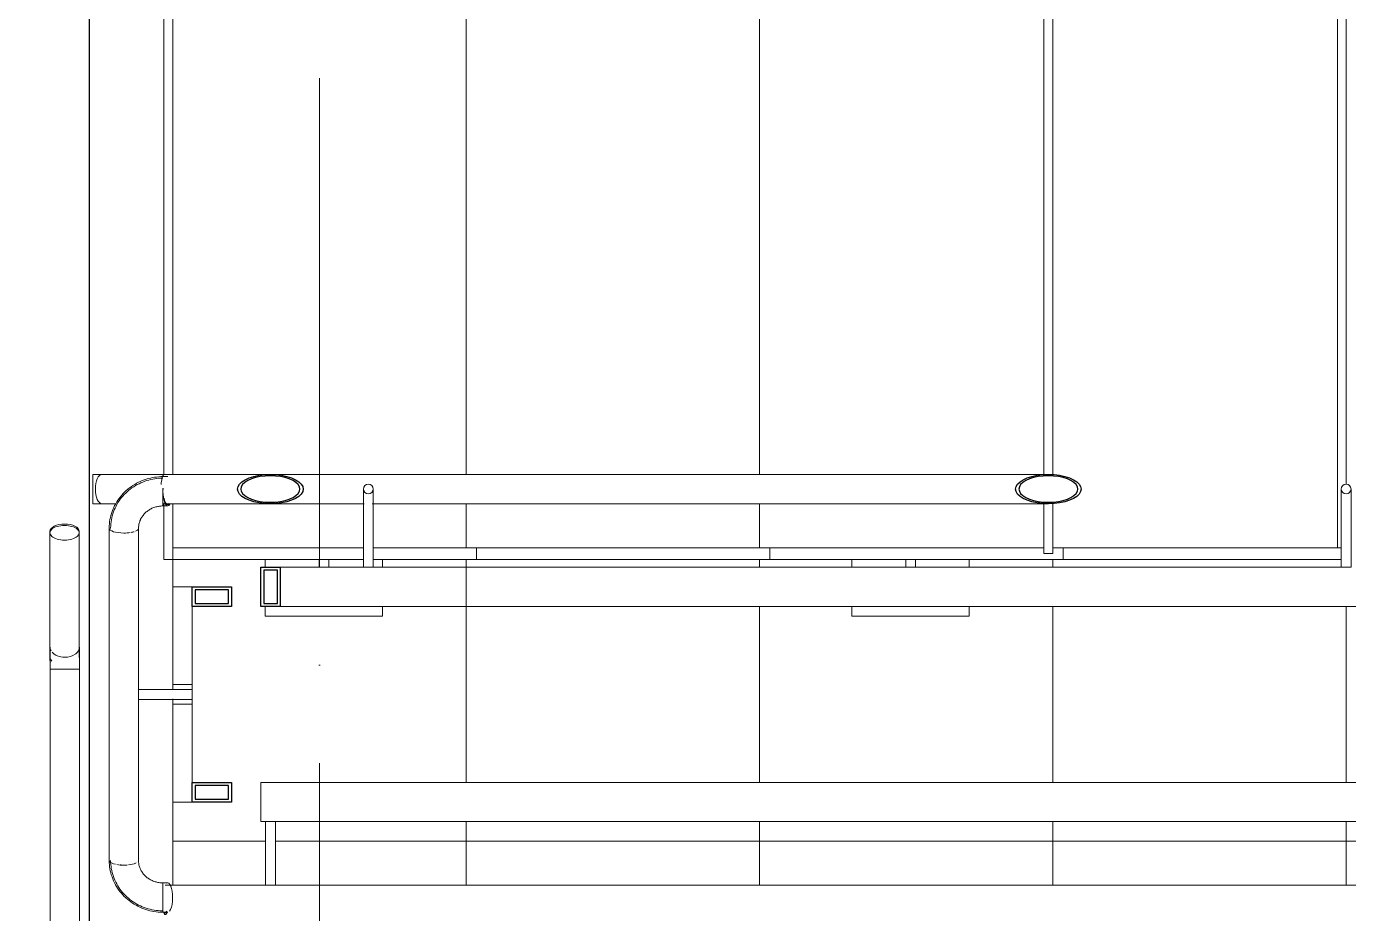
# Model space of a CAD drawing. Header units: millimetres. Extents: x -17017 to 628417, y -109036 to 199237.
# Drawn here: x 75680 to 77032, y -104589 to -103682 of the extents above; entities that cross this region are included whole.
import ezdxf

# ---------------------------------------------------------------- set-up
doc = ezdxf.new("R2010")
doc.units = ezdxf.units.MM
doc.linetypes.add('50_200_ШТРИХ_1Т_ш5_п1_п1_', pattern=[700, 500, -100, 0, -100])
for name, color, linetype, lineweight in [('0-1', 7, 'Continuous', 5), ('0-2', 7, 'Continuous', 9), ('Контуры', 7, 'Continuous', 9), ('Линии подступенков', 7, 'Continuous', 9), ('Линии свеса', 7, 'Continuous', 9), ('Ограждение', 7, 'Continuous', 9), ('Ограждение-1', 7, 'Continuous', 25), ('Оси-2', 7, '50_200_ШТРИХ_1Т_ш5_п1_п1_', 9), ('Стены', 7, 'Continuous', 9), ('стяжа', 7, 'Continuous', 30)]:
    doc.layers.add(name, color=color, linetype=linetype, lineweight=lineweight)
doc.layers.get('0-2').off()

# ---------------------------------------------------------------- blocks, each defined once
blk = doc.blocks.new('ось2эт')
at = {"layer": 'Оси-2'}
blk.add_line((75979.9, -108435.9), (75979.9, -55905.1), dxfattribs=at)
blk = doc.blocks.new('О_Элемент ограждения_Обод_Труба_ГОСТ 8645-68 - О_Элемент ограждения_Обод_Труба_ГОСТ 8645-68-30985916-АИ2_02_План отделки стен 2-го этажа _Часть 2_')
at = {"layer": 'Ограждение-1'}
for p, q in [((-20, -20), (-20, 20)), ((-20, 20), (0, 20)), ((-17, 17), (-17, -17)), ((-3, 17), (-17, 17)), ((-3, -17), (-3, 17)), ((0, 20), (0, -20)), ((0, -20), (-20, -20)), ((-17, -17), (-3, -17))]:
    blk.add_line(p, q, dxfattribs=at)
blk = doc.blocks.new('О_Элемент ограждения_Маршевый с подрезкой_Труба_ГОСТ 8645-68 - О_Элемент ограждения_Маршевый с подрезкой_Труба_ГОСТ 8645-68-V91-АИ2_02_План отделки стен 2-го этажа _Часть 2_')
at = {"layer": 'Ограждение'}
for p, q in [((-210, 20), (-2570, 20)), ((-210, 20), (-210, -20)), ((-20, 20), (-210, 20)), ((-210, -20), (-1105.2, -20)), ((-210, -20), (-114.8, -20)), ((-105.2, -20), (-20, -20))]:
    blk.add_line(p, q, dxfattribs=at)
blk = doc.blocks.new('О_Кронштейн_Форма Г_Круг_ГОСТ 2590-2006 - О_Кронштейн_Форма Г_Круг_ГОСТ 2590-2006-31422595-АИ2_02_План отделки стен 2-го этажа _Часть 2_')
at = {"layer": 'Ограждение'}
for p, q in [((2394.3, 1980), (2394.3, 2035)), ((2404.3, 2035), (2404.3, 1980)), ((2399.3, 1980), (2394.3, 1980)), ((2404.3, 1980), (2399.3, 1980))]:
    blk.add_line(p, q, dxfattribs=at)
at = {"layer": 'Ограждение', "flags": 128}
for points in [[(2394.3, 2035), (2394.3, 2036), (2394.3, 2037), (2394.3, 2038), (2394.3, 2039), (2394.3, 2040), (2394.3, 2040.9), (2394.3, 2041.9), (2394.3, 2042.9), (2394.3, 2043.8), (2394.3, 2044.7), (2394.3, 2045.6), (2394.3, 2046.5), (2394.3, 2047.4), (2394.3, 2048.3), (2394.3, 2049.1), (2394.3, 2049.9), (2394.3, 2050.7), (2394.3, 2051.5), (2394.3, 2052.2), (2394.3, 2052.9), (2394.3, 2053.6), (2394.3, 2054.3), (2394.3, 2054.9), (2394.3, 2055.5), (2394.3, 2056), (2394.3, 2056.6), (2394.3, 2057), (2394.3, 2057.5), (2394.3, 2057.9), (2394.3, 2058.3), (2394.3, 2058.6), (2394.3, 2059), (2394.3, 2059.2), (2394.3, 2059.4), (2394.3, 2059.6), (2394.3, 2059.8), (2394.3, 2059.9), (2394.3, 2060), (2394.3, 2060)], [(2404.3, 2060), (2404.3, 2060), (2404.3, 2059.9), (2404.3, 2059.8), (2404.3, 2059.7), (2404.3, 2059.5), (2404.3, 2059.3), (2404.3, 2059), (2404.3, 2058.7), (2404.3, 2058.4), (2404.3, 2058), (2404.3, 2057.6), (2404.3, 2057.2), (2404.3, 2056.7), (2404.3, 2056.2), (2404.3, 2055.6), (2404.3, 2055.1), (2404.3, 2054.4), (2404.3, 2053.8), (2404.3, 2053.1), (2404.3, 2052.4), (2404.3, 2051.7), (2404.3, 2050.9), (2404.3, 2050.1), (2404.3, 2049.3), (2404.3, 2048.5), (2404.3, 2047.7), (2404.3, 2046.8), (2404.3, 2045.9), (2404.3, 2045), (2404.3, 2044.1), (2404.3, 2043.1), (2404.3, 2042.2), (2404.3, 2041.2), (2404.3, 2040.2), (2404.3, 2039.2), (2404.3, 2038.3), (2404.3, 2037.3), (2404.3, 2036.3), (2404.3, 2035.3), (2404.3, 2035)]]:
    blk.add_lwpolyline(points, dxfattribs=at)
at = {"layer": 'Ограждение'}
for start, end in [(90, 270), (270, 90)]:
    blk.add_arc((2399.3, 2060), 5, start, end, dxfattribs=at)
blk = doc.blocks.new('О_Элемент поручня_Маршевый_Труба_ГОСТ 8732-78 - О_Элемент поручня_Маршевый_Труба_ГОСТ 8732-78-V92-АИ2_02_План отделки стен 2-го этажа _Часть 2_')
at = {"layer": 'Ограждение'}
for p, q in [((-9.9, 0), (-118.2, 0)), ((-118.2, -30), (-9.9, -30))]:
    blk.add_line(p, q, dxfattribs=at)
at = {"layer": 'Ограждение', "flags": 128}
for points in [[(-8.3, -1.5), (-9.1, -0.4), (-9.9, 0)], [(-9.9, -30), (-9.1, -29.6), (-8.3, -28.5), (-7.7, -26.7), (-7.1, -24.4), (-6.7, -21.5), (-6.5, -19.6)]]:
    blk.add_lwpolyline(points, dxfattribs=at)
at = {"layer": 'Ограждение-1', "flags": 128}
for points in [[(-151.8, -15), (-151.3, -12.4), (-149.7, -9.9), (-147.3, -7.5), (-143.9, -5.4), (-139.8, -3.5), (-135, -2), (-129.7, -0.9), (-124.1, -0.2), (-118.2, 0), (-112.4, -0.2), (-106.8, -0.9), (-101.5, -2), (-96.7, -3.5), (-92.5, -5.4), (-89.2, -7.5), (-86.7, -9.9), (-85.2, -12.4), (-84.7, -15)], [(-88, -15), (-88.5, -12.7), (-89.9, -10.4), (-92.1, -8.3), (-95.1, -6.3), (-98.8, -4.7), (-103.1, -3.3), (-107.9, -2.3), (-113, -1.7), (-118.2, -1.5), (-123.5, -1.7), (-128.6, -2.3), (-133.3, -3.3), (-137.6, -4.7), (-141.4, -6.3), (-144.4, -8.3), (-146.6, -10.4), (-148, -12.7), (-148.4, -15)], [(-84.7, -15), (-85.2, -17.6), (-86.7, -20.1), (-89.2, -22.5), (-92.5, -24.6), (-96.7, -26.5), (-101.5, -28), (-106.8, -29.1), (-112.4, -29.8), (-118.2, -30), (-124.1, -29.8), (-129.7, -29.1), (-135, -28), (-139.8, -26.5), (-143.9, -24.6), (-147.3, -22.5), (-149.7, -20.1), (-151.3, -17.6), (-151.8, -15)], [(-148.4, -15), (-148, -17.3), (-146.6, -19.6), (-144.4, -21.8), (-141.4, -23.7), (-137.6, -25.3), (-133.3, -26.7), (-128.6, -27.7), (-123.5, -28.3), (-118.2, -28.5), (-113, -28.3), (-107.9, -27.7), (-103.1, -26.7), (-98.8, -25.3), (-95.1, -23.7), (-92.1, -21.8), (-89.9, -19.6), (-88.5, -17.3), (-88, -15)]]:
    blk.add_lwpolyline(points, dxfattribs=at)
blk = doc.blocks.new('О_Элемент поручня_Маршевый_Труба_ГОСТ 8732-78 - О_Элемент поручня_Маршевый_Труба_ГОСТ 8732-78-31468010-АИ2_02_План отделки стен 2-го этажа _Часть 2_')
at = {"layer": 'Ограждение'}
for p, q in [((-222.5, 0), (-913.9, 0)), ((-118.2, 0), (-214.3, 0)), ((-913.9, -30), (-118.2, -30))]:
    blk.add_line(p, q, dxfattribs=at)
at = {"layer": 'Ограждение-1', "flags": 128}
for points in [[(-947.4, -15), (-946.9, -12.4), (-945.4, -9.9), (-943, -7.5), (-939.6, -5.4), (-935.5, -3.5), (-930.7, -2), (-925.4, -0.9), (-919.7, -0.2), (-913.9, 0), (-908.1, -0.2), (-902.4, -0.9), (-897.1, -2), (-892.3, -3.5), (-888.2, -5.4), (-884.9, -7.5), (-882.4, -9.9), (-880.9, -12.4), (-880.4, -15)], [(-883.7, -15), (-884.2, -12.7), (-885.5, -10.4), (-887.8, -8.3), (-890.8, -6.3), (-894.5, -4.7), (-898.8, -3.3), (-903.6, -2.3), (-908.7, -1.7), (-913.9, -1.5), (-919.1, -1.7), (-924.2, -2.3), (-929, -3.3), (-933.3, -4.7), (-937, -6.3), (-940, -8.3), (-942.3, -10.4), (-943.6, -12.7), (-944.1, -15)], [(-880.4, -15), (-880.9, -17.6), (-882.4, -20.1), (-884.9, -22.5), (-888.2, -24.6), (-892.3, -26.5), (-897.1, -28), (-902.4, -29.1), (-908.1, -29.8), (-913.9, -30), (-919.7, -29.8), (-925.4, -29.1), (-930.7, -28), (-935.5, -26.5), (-939.6, -24.6), (-943, -22.5), (-945.4, -20.1), (-946.9, -17.6), (-947.4, -15)], [(-944.1, -15), (-943.6, -17.3), (-942.3, -19.6), (-940, -21.8), (-937, -23.7), (-933.3, -25.3), (-929, -26.7), (-924.2, -27.7), (-919.1, -28.3), (-913.9, -28.5), (-908.7, -28.3), (-903.6, -27.7), (-898.8, -26.7), (-894.5, -25.3), (-890.8, -23.7), (-887.8, -21.8), (-885.5, -19.6), (-884.2, -17.3), (-883.7, -15)]]:
    blk.add_lwpolyline(points, dxfattribs=at)
blk = doc.blocks.new('О_Элемент ограждения_Обод_Труба_ГОСТ 8645-68 - О_Элемент ограждения_Обод_Труба_ГОСТ 8645-68-V87-АИ2_02_План отделки стен 2-го этажа _Часть 2_')
at = {"layer": 'Ограждение'}
for p, q in [((-3720, 20), (0, 20)), ((-3720, -20), (-3720, 20)), ((0, -20), (-3720, -20))]:
    blk.add_line(p, q, dxfattribs=at)
blk = doc.blocks.new('О_Элемент поручня_Маршевый_Труба_ГОСТ 8732-78 - О_Элемент поручня_Маршевый_Труба_ГОСТ 8732-78-V93-АИ2_02_План отделки стен 2-го этажа _Часть 2_')
at = {"layer": 'Ограждение'}
blk.add_line((-9.9, 0), (-3926, 0), dxfattribs=at)
at = {"layer": 'Ограждение', "flags": 128}
for points in [[(-3923.9, -27.3), (-3924.7, -29), (-3925.5, -29.9), (-3926.4, -29.9), (-3927.2, -29), (-3928, -27.3)], [(-3927.1, -27.6), (-3926.3, -28.4), (-3925.6, -28.4), (-3924.8, -27.6)]]:
    blk.add_lwpolyline(points, dxfattribs=at)
blk = doc.blocks.new('О_Кронштейн_Форма Г_Круг_ГОСТ 2590-2006 - О_Кронштейн_Форма Г_Круг_ГОСТ 2590-2006-V88-АИ2_02_План отделки стен 2-го этажа _Часть 2_')
at = {"layer": 'Ограждение'}
for p, q in [((5895, 1665), (5895, 1720)), ((5905, 1720), (5905, 1665))]:
    blk.add_line(p, q, dxfattribs=at)
at = {"layer": 'Ограждение', "flags": 128}
for points in [[(5895, 1655), (5895, 1655.9), (5895, 1656.9), (5895, 1657.8), (5895, 1658.8), (5895, 1659.8), (5895, 1660.8), (5895, 1661.7), (5895, 1662.7), (5895, 1663.7), (5895, 1664.7), (5895, 1665)], [(5905, 1665), (5905, 1664), (5905, 1663), (5905, 1662), (5905, 1661), (5905, 1660), (5905, 1659.1), (5905, 1658.1), (5905, 1657.1), (5905, 1656.2), (5905, 1655.3)]]:
    blk.add_lwpolyline(points, dxfattribs=at)
blk = doc.blocks.new('О_Элемент ограждения_Обод_Труба_ГОСТ 8645-68 - О_Элемент ограждения_Обод_Труба_ГОСТ 8645-68-31294175-АИ2_02_План отделки стен 2-го этажа _Часть 2_')
at = {"layer": 'Ограждение-1'}
for p, q in [((-220, 20), (-200, 20)), ((-220, -20), (-220, 20)), ((-217, 17), (-217, -17)), ((-203, 17), (-217, 17)), ((-203, -17), (-203, 17)), ((-200, 20), (-200, -20)), ((-20, -20), (-20, 20)), ((-20, 20), (0, 20)), ((-17, 17), (-17, -17)), ((-3, 17), (-17, 17)), ((-3, -17), (-3, 17)), ((0, 20), (0, -20)), ((-200, -20), (-220, -20)), ((-217, -17), (-203, -17)), ((0, -20), (-20, -20)), ((-17, -17), (-3, -17))]:
    blk.add_line(p, q, dxfattribs=at)
blk = doc.blocks.new('О_Полоса_Трапеция прямоугольная_Прокат_ГОСТ 103-2006 - Крепежная пластина-V90-АИ2_02_План отделки стен 2-го этажа _Часть 2_')
at = {"layer": 'Ограждение'}
for p, q in [((2220, 1960), (2200, 1960)), ((2200, 1960), (2200, 1854.8)), ((2220, 1854.8), (2220, 1940)), ((2200, 1845.4), (2200, 1840)), ((2200, 1840), (2220, 1840)), ((2220, 1840), (2220, 1845.2))]:
    blk.add_line(p, q, dxfattribs=at)
blk = doc.blocks.new('О_Элемент поручня_Торцевой_Труба_ГОСТ 8732-78 - О_Элемент поручня_Торцевой_Труба_ГОСТ 8732-78-V190-АИ2_02_План отделки стен 2-го этажа _Часть 2_')
at = {"layer": 'Ограждение'}
for p, q in [((-4.8, 30), (-344.3, 30)), ((-344.3, 0), (-4.8, 0))]:
    blk.add_line(p, q, dxfattribs=at)
for centre, start_param, end_param in [((-344.3, 15), 5.620618, 5.789404), ((-4.8, 15), 6.021386, 6.283185), ((-4.8, 15), 5.567113, 5.713362), ((-344.3, 15), 3.141593, 4.712389), ((-344.3, 15), 5.235988, 5.497787), ((-4.8, 15), 4.712391, 4.949708), ((-4.8, 15), 4.462687, 4.712389), ((-4.8, 15), 3.141593, 3.665191)]:
    blk.add_ellipse(centre, major_axis=(0, 15), ratio=0.317305, start_param=start_param, end_param=end_param, dxfattribs=at)
blk = doc.blocks.new('О_Элемент поручня_Загиб_Труба_ГОСТ 8732-78 - О_Элемент поручня_Загиб_Труба_ГОСТ 8732-78-31466549-АИ2_02_План отделки стен 2-го этажа _Часть 2_')
at = {"layer": 'Ограждение'}
for p, q in [((2190, 1656.8), (2190, 1657.3)), ((2190, 1657.3), (2190, 1627.3)), ((2190, 1627.3), (2190, 1627.8))]:
    blk.add_line(p, q, dxfattribs=at)
at = {"layer": 'Ограждение', "flags": 128}
for points in [[(2135, 1680.2), (2135, 1678.1), (2135.2, 1675.9), (2135.4, 1673.8), (2135.7, 1671.7), (2136.1, 1669.6), (2136.6, 1667.5), (2137.2, 1665.4), (2137.9, 1663.4), (2138.6, 1661.3), (2139.5, 1659.4), (2140.4, 1657.4), (2141.4, 1655.5), (2142.4, 1653.6), (2143.6, 1651.8), (2144.8, 1650), (2146.1, 1648.3), (2147.5, 1646.7), (2148.9, 1645), (2150.4, 1643.5), (2152, 1642), (2153.6, 1640.6), (2155.3, 1639.2), (2157, 1637.9), (2158.8, 1636.7), (2160.6, 1635.5), (2162.5, 1634.4), (2164.4, 1633.4), (2166.3, 1632.5), (2168.3, 1631.6), (2170.3, 1630.8), (2172.4, 1630.1), (2174.4, 1629.5), (2176.5, 1628.9), (2178.6, 1628.4), (2180.8, 1628.1), (2182.9, 1627.7), (2185.1, 1627.5), (2187.2, 1627.4), (2189.4, 1627.3), (2190, 1627.3)], [(2136.5, 1680.2), (2136.5, 1678.2), (2136.7, 1676.1), (2136.9, 1674), (2137.2, 1671.9), (2137.6, 1669.9), (2138.1, 1667.9), (2138.6, 1665.8), (2139.3, 1663.9), (2140, 1661.9), (2140.8, 1660), (2141.7, 1658.1), (2142.7, 1656.2), (2143.7, 1654.4), (2144.8, 1652.6), (2146, 1650.9), (2147.3, 1649.3), (2148.6, 1647.6), (2150, 1646.1), (2151.5, 1644.6), (2153, 1643.1), (2154.6, 1641.7), (2156.2, 1640.4), (2157.9, 1639.1), (2159.6, 1637.9), (2161.4, 1636.8), (2163.2, 1635.7), (2165, 1634.7), (2166.9, 1633.8), (2168.9, 1633), (2170.8, 1632.2), (2172.8, 1631.5), (2174.8, 1630.9), (2176.9, 1630.4), (2178.9, 1629.9), (2181, 1629.5), (2183.1, 1629.2), (2185.2, 1629), (2187.3, 1628.9), (2189.4, 1628.8), (2190, 1628.8)], [(2190, 1657.3), (2189, 1657.3), (2187.9, 1657.4), (2186.9, 1657.5), (2185.9, 1657.6), (2184.9, 1657.8), (2183.9, 1658), (2182.9, 1658.3), (2181.9, 1658.5), (2181, 1658.9), (2180, 1659.2), (2179.1, 1659.6), (2178.2, 1660), (2177.3, 1660.5), (2176.4, 1661), (2175.6, 1661.5), (2174.8, 1662.1), (2174, 1662.6), (2173.2, 1663.3), (2172.5, 1663.9), (2171.8, 1664.5), (2171.1, 1665.2), (2170.5, 1665.9), (2169.9, 1666.7), (2169.3, 1667.4), (2168.8, 1668.2), (2168.3, 1668.9), (2167.8, 1669.7), (2167.4, 1670.5), (2167, 1671.4), (2166.6, 1672.2), (2166.3, 1673), (2166, 1673.9), (2165.7, 1674.7), (2165.5, 1675.6), (2165.3, 1676.5), (2165.2, 1677.4), (2165.1, 1678.2), (2165, 1679.1), (2165, 1680), (2165, 1680.2)]]:
    blk.add_lwpolyline(points, dxfattribs=at)
at = {"layer": 'Ограждение'}
for major_axis, start_param, end_param in [((15, 0), 3.141593, 3.303036), ((15, 0), 3.464479, 4.098598), ((15, 0), 5.04441, 5.659231), ((15, 0), 6.132651, 6.283185), ((15, 0), 4.213226, 4.712391), ((-15, 0), 1.570798, 1.807508)]:
    blk.add_ellipse((2150, 1680.2), major_axis=major_axis, ratio=0.317305, start_param=start_param, end_param=end_param, dxfattribs=at)
blk = doc.blocks.new('О_Элемент поручня_Загиб_Труба_ГОСТ 8732-78 - О_Элемент поручня_Загиб_Труба_ГОСТ 8732-78-V243-АИ2_02_План отделки стен 2-го этажа _Часть 2_')
at = {"layer": 'Ограждение'}
for p, q in [((85890, 2060.7), (85890, 2043)), ((85890, 2042.7), (85890, 2042.7))]:
    blk.add_line(p, q, dxfattribs=at)
at = {"layer": 'Ограждение', "flags": 128}
for points in [[(85890, 2072.7), (85887.8, 2072.7), (85885.7, 2072.5), (85883.5, 2072.3), (85881.4, 2072), (85879.2, 2071.7), (85877.1, 2071.2), (85875, 2070.7), (85872.9, 2070.1), (85870.9, 2069.4), (85868.8, 2068.6), (85866.8, 2067.8), (85864.9, 2066.9), (85863, 2065.9), (85861.1, 2064.8), (85859.3, 2063.7), (85857.5, 2062.4), (85855.7, 2061.2), (85854, 2059.8), (85852.4, 2058.4), (85850.8, 2056.9), (85849.3, 2055.4), (85847.9, 2053.8), (85846.5, 2052.1), (85845.2, 2050.4), (85843.9, 2048.7), (85842.7, 2046.9), (85841.7, 2045), (85840.6, 2043.1), (85839.7, 2041.2), (85838.8, 2039.2), (85838.1, 2037.2), (85837.4, 2035.1), (85836.8, 2033.1), (85836.3, 2031), (85835.8, 2028.9), (85835.5, 2026.8), (85835.2, 2024.6), (85835.1, 2022.5), (85835, 2020.3), (85835, 2019.8)], [(85890, 2071.2), (85887.9, 2071.2), (85885.8, 2071), (85883.7, 2070.8), (85881.6, 2070.6), (85879.5, 2070.2), (85877.4, 2069.8), (85875.4, 2069.2), (85873.4, 2068.6), (85871.4, 2068), (85869.4, 2067.2), (85867.5, 2066.4), (85865.6, 2065.5), (85863.7, 2064.5), (85861.9, 2063.5), (85860.1, 2062.4), (85858.3, 2061.2), (85856.6, 2060), (85855, 2058.7), (85853.4, 2057.3), (85851.9, 2055.8), (85850.4, 2054.4), (85849, 2052.8), (85847.6, 2051.2), (85846.4, 2049.5), (85845.2, 2047.8), (85844, 2046.1), (85843, 2044.3), (85842, 2042.4), (85841.1, 2040.5), (85840.2, 2038.6), (85839.5, 2036.7), (85838.8, 2034.7), (85838.2, 2032.7), (85837.7, 2030.7), (85837.3, 2028.6), (85837, 2026.6), (85836.7, 2024.5), (85836.6, 2022.4), (85836.5, 2020.3), (85836.5, 2019.8)], [(85865, 2019.8), (85865, 2020.6), (85865.1, 2021.5), (85865.2, 2022.4), (85865.3, 2023.3), (85865.5, 2024.2), (85865.7, 2025), (85865.9, 2025.9), (85866.2, 2026.7), (85866.5, 2027.6), (85866.9, 2028.4), (85867.2, 2029.2), (85867.7, 2030.1), (85868.1, 2030.9), (85868.6, 2031.6), (85869.2, 2032.4), (85869.7, 2033.1), (85870.3, 2033.9), (85870.9, 2034.6), (85871.6, 2035.3), (85872.3, 2035.9), (85873, 2036.6), (85873.8, 2037.2), (85874.5, 2037.8), (85875.4, 2038.3), (85876.2, 2038.9), (85877, 2039.4), (85877.9, 2039.8), (85878.8, 2040.3), (85879.8, 2040.7), (85880.7, 2041), (85881.7, 2041.4), (85882.6, 2041.7), (85883.6, 2041.9), (85884.6, 2042.2), (85885.6, 2042.3), (85886.6, 2042.5), (85887.7, 2042.6), (85888.7, 2042.7), (85889.7, 2042.7), (85890, 2042.7)]]:
    blk.add_lwpolyline(points, dxfattribs=at)
at = {"layer": 'Ограждение'}
for start_param, end_param in [(3.141593, 4.712389), (4.712389, 4.936788), (4.975192, 5.161188), (5.239328, 5.385587), (5.790099, 6.058786)]:
    blk.add_ellipse((85850, 2019.8), major_axis=(15, 0), ratio=0.317305, start_param=start_param, end_param=end_param, dxfattribs=at)
blk = doc.blocks.new('О_Элемент поручня_Площадочный_Одноуровневый_ГОСТ 8732-78 - О_Элемент поручня_Площадочный_Одноуровневый_ГОСТ 8732-78 2-31228188-АИ2_02_План отделки стен 2-го этажа _Часть 2_')
at = {"layer": 'Ограждение'}
for p, q in [((4.9, 40), (0, 40)), ((0, 25), (0.1, 28.3)), ((0, 25), (0, 27.3)), ((0, 21.1), (0, 22.6)), ((0, 17.5), (0, 19.5)), ((0, 14.4), (0, 16.7)), ((0, 10), (4.9, 10))]:
    blk.add_line(p, q, dxfattribs=at)
at = {"layer": 'Ограждение', "flags": 128}
for points in [[(4.9, 10), (3.8, 10.4), (2.8, 11.5), (1.9, 13.3), (1.1, 15.6), (0.5, 18.5), (0.1, 21.7), (0, 24.1)], [(1.1, 18), (1.6, 16), (2.4, 13.9), (3.2, 12.6)], [(3.4, 12.4), (4.4, 11.6), (5.5, 11.6), (6.5, 12.4)], [(7.1, 11.5), (6.1, 10.4), (4.9, 10)]]:
    blk.add_lwpolyline(points, dxfattribs=at)
blk = doc.blocks.new('О_Элемент поручня_Площадочный_Одноуровневый_ГОСТ 8732-78 - О_Элемент поручня_Площадочный_Одноуровневый_ГОСТ 8732-78 2-31466550-АИ2_02_План отделки стен 2-го этажа _Часть 2_')
at = {"layer": 'Ограждение'}
for p, q in [((9.9, 40), (4.9, 40)), ((6.7, 39), (5.5, 39.9)), ((9.9, 39.5), (9.9, 25)), ((9.9, 25), (9.9, 10.5)), ((4.9, 10), (6.1, 10.4)), ((4.9, 10), (9.9, 10))]:
    blk.add_line(p, q, dxfattribs=at)
at = {"layer": 'Ограждение', "flags": 128}
for points in [[(3.2, 39), (2.1, 37.3), (1.2, 34.9), (0.6, 32), (0.1, 28.6), (0, 25)], [(0, 25), (0.1, 21.7), (0.5, 18.5), (1.1, 15.6), (1.9, 13.3), (2.8, 11.5), (3.8, 10.4), (4.9, 10)]]:
    blk.add_lwpolyline(points, dxfattribs=at)
blk = doc.blocks.new('Ограждение 6 - Ограждение 2-32862468-АИ2_02_План отделки стен 2-го этажа _Часть 2_')
at = {"layer": 'Ограждение'}
for p, q in [((83477.6, 194.7), (83468.2, 194.7)), ((83468.2, 179.7), (83468.2, 194.7)), ((83541, 194.7), (83477.6, 194.7)), ((83468.2, 164.7), (83468.2, 179.7)), ((83468.2, 164.7), (83477.6, 164.7)), ((83477.6, 164.7), (83491.8, 164.7)), ((83424.4, 136.4), (83424.4, 135)), ((83454.4, 135), (83454.4, 136.4)), ((83424.4, 135), (83424.4, 7.6)), ((83454.4, 7.6), (83454.4, 135)), ((83644.6, 107.7), (83644.6, 99.7)), ((83699.6, 107.7), (83699.6, 99.7)), ((83699.6, 107.7), (83699.6, 99.7)), ((83709.6, 99.7), (83709.6, 107.7)), ((83709.6, 99.7), (83709.6, 107.7)), ((83764.6, 99.7), (83764.6, 107.7)), ((84244.6, 107.7), (84244.6, 99.7)), ((84299.7, 107.7), (84299.7, 99.7)), ((84299.7, 107.7), (84299.7, 99.7)), ((84309.7, 99.7), (84309.7, 107.7)), ((84309.7, 99.7), (84309.7, 107.7)), ((84364.6, 99.7), (84364.6, 107.7)), ((83644.6, 59.7), (83644.6, 49.7)), ((83764.6, 49.7), (83764.6, 59.7)), ((84244.6, 59.7), (84244.6, 49.7)), ((84364.6, 49.7), (84364.6, 59.7)), ((83644.6, 49.7), (83764.6, 49.7)), ((84244.6, 49.7), (84364.6, 49.7)), ((83424.4, 7.6), (83424.4, 4.7)), ((83424.7, -4.4), (83424.7, -340.5)), ((83424.7, -4.4), (83439.7, -4.4)), ((83439.7, -4.4), (83454.7, -4.4)), ((83454.7, -340.5), (83454.7, -4.4))]:
    blk.add_line(p, q, dxfattribs=at)
at = {"layer": 'Ограждение', "flags": 128}
for points in [[(83424.6, -4.5), (83424.6, -3.2), (83424.6, -1.9), (83424.6, -0.6), (83424.6, 0.6), (83424.6, 1.9), (83424.6, 3.1), (83424.6, 4.4), (83424.6, 5.6), (83424.6, 6.8), (83424.6, 8), (83424.6, 9.1), (83424.6, 10.3), (83424.6, 11.4), (83424.6, 12.5), (83424.6, 13.6), (83424.6, 14.6), (83424.6, 15.6), (83424.6, 16.6), (83424.6, 17.5), (83424.6, 18.2)], [(83454.6, 18.2), (83454.6, 17.2), (83454.6, 16.3), (83454.6, 15.3), (83454.6, 14.3), (83454.6, 13.2), (83454.6, 12.1), (83454.6, 11), (83454.6, 9.9), (83454.6, 8.8), (83454.6, 7.6), (83454.6, 6.4), (83454.6, 5.2), (83454.6, 4), (83454.6, 2.7), (83454.6, 1.5), (83454.6, 0.2), (83454.6, -1.1), (83454.6, -2.3), (83454.6, -3.6), (83454.6, -4.5)], [(83424.6, -14.7), (83424.6, -13.4), (83424.6, -12.1), (83424.6, -10.9), (83424.6, -9.6), (83424.6, -8.3), (83424.6, -7.1), (83424.6, -5.9), (83424.6, -4.6), (83424.6, -3.4), (83424.6, -2.3), (83424.6, -1.1), (83424.6, 0.1), (83424.6, 1.2), (83424.6, 2.3), (83424.6, 3.3), (83424.6, 4.4), (83424.6, 5.4)], [(83454.6, 8), (83454.6, 7), (83454.6, 6.1), (83454.6, 5.1), (83454.6, 4.1), (83454.6, 3), (83454.6, 1.9), (83454.6, 0.8), (83454.6, -0.3), (83454.6, -1.5), (83454.6, -2.6), (83454.6, -3.8)]]:
    blk.add_lwpolyline(points, dxfattribs=at)
at = {"layer": 'Ограждение'}
for centre, major_axis, ratio, start_param, end_param in [((83477.6, 179.7), (0, 15), 0.447214, 0, 1.570796), ((83477.6, 179.7), (0, 15), 0.447214, 1.570796, 3.141593), ((83439.4, 136.4), (15, 0), 0.5, 1.570796, 3.141593), ((83439.4, 135), (15, 0), 0.5, 1.570796, 4.712389), ((83439.4, 136.4), (15, 0), 0.5, 0, 1.570796), ((83439.4, 135), (15, 0), 0.5, 4.712389, 7.853982), ((83439.6, 18.2), (15, 0), 0.701869, 3.403392, 3.529347), ((83439.6, 18.2), (15, 0), 0.701869, 5.759587, 5.996221), ((83439.6, 18.2), (15, 0), 0.701869, 6.021386, 6.283185), ((83439.4, 7.6), (15, 0), 0.5, 3.141593, 3.665191), ((83439.4, 4.7), (15, 0), 0.5, 3.141593, 3.403392), ((83439.6, 18.2), (15, 0), 0.701869, 3.665191, 4.173478), ((83439.6, 18.2), (15, 0), 0.701869, 4.18879, 4.712389), ((83439.6, 18.2), (-15, 0), 0.701869, 1.570796, 2.353973), ((83439.6, 18.2), (15, 0), 0.701869, 5.497787, 5.751061), ((83439.6, -4.5), (15, 0), 0.008993, 2.879793, 3.141593), ((83439.6, -4.5), (15, 0), 0.008993, 1.570796, 2.753839), ((83439.6, -4.5), (15, 0), 0.008993, 0.261799, 1.570796)]:
    blk.add_ellipse(centre, major_axis=major_axis, ratio=ratio, start_param=start_param, end_param=end_param, dxfattribs=at)
blk = doc.blocks.new('О_Полоса_Трапеция прямоугольная_Прокат_ГОСТ 103-2006 - Крепежная пластина-V246-АИ2_02_План отделки стен 2-го этажа _Часть 2_')
at = {"layer": 'Ограждение'}
for p, q in [((85920, 1860), (85900, 1860)), ((85900, 1860), (85900, 1854.8)), ((85920, 1854.8), (85920, 1860)), ((85900, 1845.4), (85900, 1740)), ((85920, 1760), (85920, 1845.2)), ((85900, 1740), (85920, 1740))]:
    blk.add_line(p, q, dxfattribs=at)
blk = doc.blocks.new('О_Кронштейн_Форма Г_Круг_ГОСТ 2590-2006 - О_Кронштейн_Форма Г_Круг_ГОСТ 2590-2006-31228197-АИ2_02_План отделки стен 2-го этажа _Часть 2_')
at = {"layer": 'Ограждение'}
for p, q in [((85920, 1855), (85875, 1855)), ((85920, 1855), (85920, 1850)), ((85875, 1845), (85920, 1845)), ((85920, 1850), (85920, 1845))]:
    blk.add_line(p, q, dxfattribs=at)
at = {"layer": 'Ограждение', "flags": 128}
for points in [[(85865, 1855), (85865.9, 1855), (85866.9, 1855), (85867.8, 1855), (85868.8, 1855), (85869.8, 1855), (85870.8, 1855), (85871.7, 1855), (85872.7, 1855), (85873.7, 1855), (85874.7, 1855), (85875, 1855)], [(85875, 1845), (85874, 1845), (85873, 1845), (85872, 1845), (85871, 1845), (85870, 1845), (85869.1, 1845), (85868.1, 1845), (85867.1, 1845), (85866.2, 1845), (85865.3, 1845)]]:
    blk.add_lwpolyline(points, dxfattribs=at)
blk = doc.blocks.new('0125-Р-ОО-Ш2-АР-о_23_10_2024_rvt-1-АИ2_02_План отделки стен 2-го этажа _Часть 2_')
at = {"layer": 'Контуры'}
for p, q in [((85900, 3425), (85900, 2075)), ((85900, 2045), (85900, 2000)), ((85900, 2000), (86095.4, 2000)), ((85900, 1988), (85900, 1960)), ((86104.8, 2000), (86200, 2000)), ((86200, 2000), (86500, 2000)), ((86500, 2000), (86791, 2000)), ((86800, 2000), (87091, 2000)), ((85900, 1740), (85900, 1700)), ((85900, 1655), (85900, 1700)), ((85995.2, 1700), (85900, 1700)), ((86200, 1700), (86004.6, 1700)), ((86500, 1700), (86200, 1700)), ((86800, 1700), (86500, 1700)), ((87100, 1700), (86800, 1700)), ((87400, 1700), (87100, 1700))]:
    blk.add_line(p, q, dxfattribs=at)
at = {"layer": 'Линии подступенков'}
for p, q in [((87100, 3538), (87100, 2065)), ((85900, 3425), (85900, 2075)), ((86200, 3425.1), (86200, 2074.9)), ((86500, 3425.4), (86500, 2074.7)), ((86800, 3425.3), (86800, 2074.8)), ((85900, 2045), (85900, 2000)), ((86200, 2045.1), (86200, 2000)), ((86500, 2045.3), (86500, 2000)), ((86800, 2045.2), (86800, 2000)), ((85900, 1988), (85900, 1960)), ((86200, 1988), (86200, 1980)), ((86500, 1988), (86500, 1980)), ((86800, 1988), (86800, 1980)), ((86200, 1940), (86200, 1760)), ((86500, 1940), (86500, 1760)), ((86800, 1940), (86800, 1760)), ((87100, 1940), (87100, 1760)), ((85900, 1740), (85900, 1700)), ((86200, 1720), (86200, 1700)), ((86500, 1720), (86500, 1700)), ((86800, 1720), (86800, 1700)), ((87100, 1720), (87100, 1700)), ((86200, 1655), (86200, 1700)), ((86500, 1654.9), (86500, 1700)), ((86800, 1654.9), (86800, 1700)), ((87100, 1654.9), (87100, 1700))]:
    blk.add_line(p, q, dxfattribs=at)
at = {"layer": 'Линии свеса'}
for p, q in [((87100, 3538), (87100, 2065)), ((86200, 3425.1), (86200, 2074.9)), ((86500, 3425.4), (86500, 2074.7)), ((86800, 3425.3), (86800, 2074.8)), ((86200, 2045.1), (86200, 2000)), ((86500, 2045.3), (86500, 2000)), ((86800, 2045.2), (86800, 2000)), ((86200, 1988), (86200, 1980)), ((86500, 1988), (86500, 1980)), ((86800, 1988), (86800, 1980)), ((86200, 1940), (86200, 1760)), ((86500, 1940), (86500, 1760)), ((86800, 1940), (86800, 1760)), ((87100, 1940), (87100, 1760)), ((86200, 1720), (86200, 1700)), ((86500, 1720), (86500, 1700)), ((86800, 1720), (86800, 1700)), ((87100, 1720), (87100, 1700)), ((86200, 1655), (86200, 1700)), ((86500, 1654.9), (86500, 1700)), ((86800, 1654.9), (86800, 1700)), ((87100, 1654.9), (87100, 1700))]:
    blk.add_line(p, q, dxfattribs=at)
at = {"layer": '0-2'}
for name, p in [('Ограждение 6 - Ограждение 2-32862468-АИ2_02_План отделки стен 2-го этажа _Часть 2_', (2350, 1880.3)), ('О_Элемент поручня_Загиб_Труба_ГОСТ 8732-78 - О_Элемент поручня_Загиб_Труба_ГОСТ 8732-78-V243-АИ2_02_План отделки стен 2-го этажа _Часть 2_', (0, 0)), ('О_Элемент поручня_Площадочный_Одноуровневый_ГОСТ 8732-78 - О_Элемент поручня_Площадочный_Одноуровневый_ГОСТ 8732-78 2-31228188-АИ2_02_План отделки стен 2-го этажа _Часть 2_', (85890, 2032.7)), ('О_Кронштейн_Форма Г_Круг_ГОСТ 2590-2006 - О_Кронштейн_Форма Г_Круг_ГОСТ 2590-2006-31422595-АИ2_02_План отделки стен 2-го этажа _Часть 2_', (83700.7, 0)), ('О_Кронштейн_Форма Г_Круг_ГОСТ 2590-2006 - О_Кронштейн_Форма Г_Круг_ГОСТ 2590-2006-31422595-АИ2_02_План отделки стен 2-го этажа _Часть 2_', (84700.7, 0)), ('О_Полоса_Трапеция прямоугольная_Прокат_ГОСТ 103-2006 - Крепежная пластина-V90-АИ2_02_План отделки стен 2-го этажа _Часть 2_', (83700, 0)), ('О_Кронштейн_Форма Г_Круг_ГОСТ 2590-2006 - О_Кронштейн_Форма Г_Круг_ГОСТ 2590-2006-31228197-АИ2_02_План отделки стен 2-го этажа _Часть 2_', (0, 0)), ('О_Полоса_Трапеция прямоугольная_Прокат_ГОСТ 103-2006 - Крепежная пластина-V246-АИ2_02_План отделки стен 2-го этажа _Часть 2_', (0, 0)), ('О_Элемент ограждения_Обод_Труба_ГОСТ 8645-68 - О_Элемент ограждения_Обод_Труба_ГОСТ 8645-68-V87-АИ2_02_План отделки стен 2-го этажа _Часть 2_', (89710, 1740)), ('О_Кронштейн_Форма Г_Круг_ГОСТ 2590-2006 - О_Кронштейн_Форма Г_Круг_ГОСТ 2590-2006-V88-АИ2_02_План отделки стен 2-го этажа _Часть 2_', (80100, 0)), ('О_Элемент поручня_Загиб_Труба_ГОСТ 8732-78 - О_Элемент поручня_Загиб_Труба_ГОСТ 8732-78-31466549-АИ2_02_План отделки стен 2-го этажа _Часть 2_', (83700, 0)), ('О_Элемент поручня_Маршевый_Труба_ГОСТ 8732-78 - О_Элемент поручня_Маршевый_Труба_ГОСТ 8732-78-V93-АИ2_02_План отделки стен 2-го этажа _Часть 2_', (89818.4, 1655))]:
    blk.add_blockref(name, p, dxfattribs=at)
for name, p, rotation in [('О_Элемент поручня_Маршевый_Труба_ГОСТ 8732-78 - О_Элемент поручня_Маршевый_Труба_ГОСТ 8732-78-V92-АИ2_02_План отделки стен 2-го этажа _Часть 2_', (85881.6, 2045), 180), ('О_Элемент поручня_Маршевый_Труба_ГОСТ 8732-78 - О_Элемент поручня_Маршевый_Труба_ГОСТ 8732-78-31468010-АИ2_02_План отделки стен 2-го этажа _Часть 2_', (85881.6, 2045), 180), ('О_Элемент поручня_Торцевой_Труба_ГОСТ 8732-78 - О_Элемент поручня_Торцевой_Труба_ГОСТ 8732-78-V190-АИ2_02_План отделки стен 2-го этажа _Часть 2_', (85835, 1675.5), 269.9999999999999), ('О_Элемент ограждения_Обод_Труба_ГОСТ 8645-68 - О_Элемент ограждения_Обод_Труба_ГОСТ 8645-68-30985916-АИ2_02_План отделки стен 2-го этажа _Часть 2_', (85990, 1960), 180), ('О_Элемент ограждения_Маршевый с подрезкой_Труба_ГОСТ 8645-68 - О_Элемент ограждения_Маршевый с подрезкой_Труба_ГОСТ 8645-68-V91-АИ2_02_План отделки стен 2-го этажа _Часть 2_', (85990, 1960), 180), ('О_Элемент ограждения_Обод_Труба_ГОСТ 8645-68 - О_Элемент ограждения_Обод_Труба_ГОСТ 8645-68-31294175-АИ2_02_План отделки стен 2-го этажа _Часть 2_', (85940, 1740), 270.0000000000002), ('О_Элемент поручня_Площадочный_Одноуровневый_ГОСТ 8732-78 - О_Элемент поручня_Площадочный_Одноуровневый_ГОСТ 8732-78 2-31466550-АИ2_02_План отделки стен 2-го этажа _Часть 2_', (85899.9, 1667.3), 180)]:
    blk.add_blockref(name, p, dxfattribs=dict(at, rotation=rotation))
blk = doc.blocks.new('2ч2эт')
at = {"layer": 'Стены'}
for p, q in [((77020.9, -104215.3), (77020.9, -102677.3)), ((77029.9, -102677.3), (77029.9, -104150.3)), ((75820.9, -104140.6), (75820.9, -102790.2)), ((75829.9, -102790.2), (75829.9, -104140.3)), ((76720.9, -104140.4), (76720.9, -102790)), ((76729.9, -102790), (76729.9, -104140.4)), ((75820.9, -104227.3), (75820.9, -104170.5)), ((75829.9, -104170.2), (75829.9, -104227.3)), ((76720.9, -104221.3), (76720.9, -104170.1)), ((76729.9, -104170.1), (76729.9, -104221.3)), ((76140.4, -104215.3), (76140.4, -104227.3)), ((76440.4, -104215.3), (76440.4, -104227.3)), ((76740.4, -104215.3), (76740.4, -104227.3)), ((77020.9, -104215.3), (77025.3, -104215.3)), ((76025.2, -104227.3), (75820.9, -104227.3)), ((77025.2, -104227.3), (76034.8, -104227.3)), ((76720.9, -104221.3), (76729.9, -104221.3))]:
    blk.add_line(p, q, dxfattribs=at)
at = {"layer": '0-1'}
blk.add_blockref('0125-Р-ОО-Ш2-АР-о_23_10_2024_rvt-1-АИ2_02_План отделки стен 2-го этажа _Часть 2_', (-10070.1, -106215.3), dxfattribs=at)

msp = doc.modelspace()

# ---------------------------------------------------------------- linework, layer by layer
at = {"layer": 'стяжа'}
msp.add_lwpolyline([(73679.9, -106053.3), (75744.9, -106053.3), (75744.9, -98565.3), (73679.9, -98565.3)], close=True, dxfattribs=at)

# ---------------------------------------------------------------- block references
for name in ['ось2эт', '2ч2эт']:
    msp.add_blockref(name, (0, 0), dxfattribs=at)

doc.saveas('drawing.dxf')
